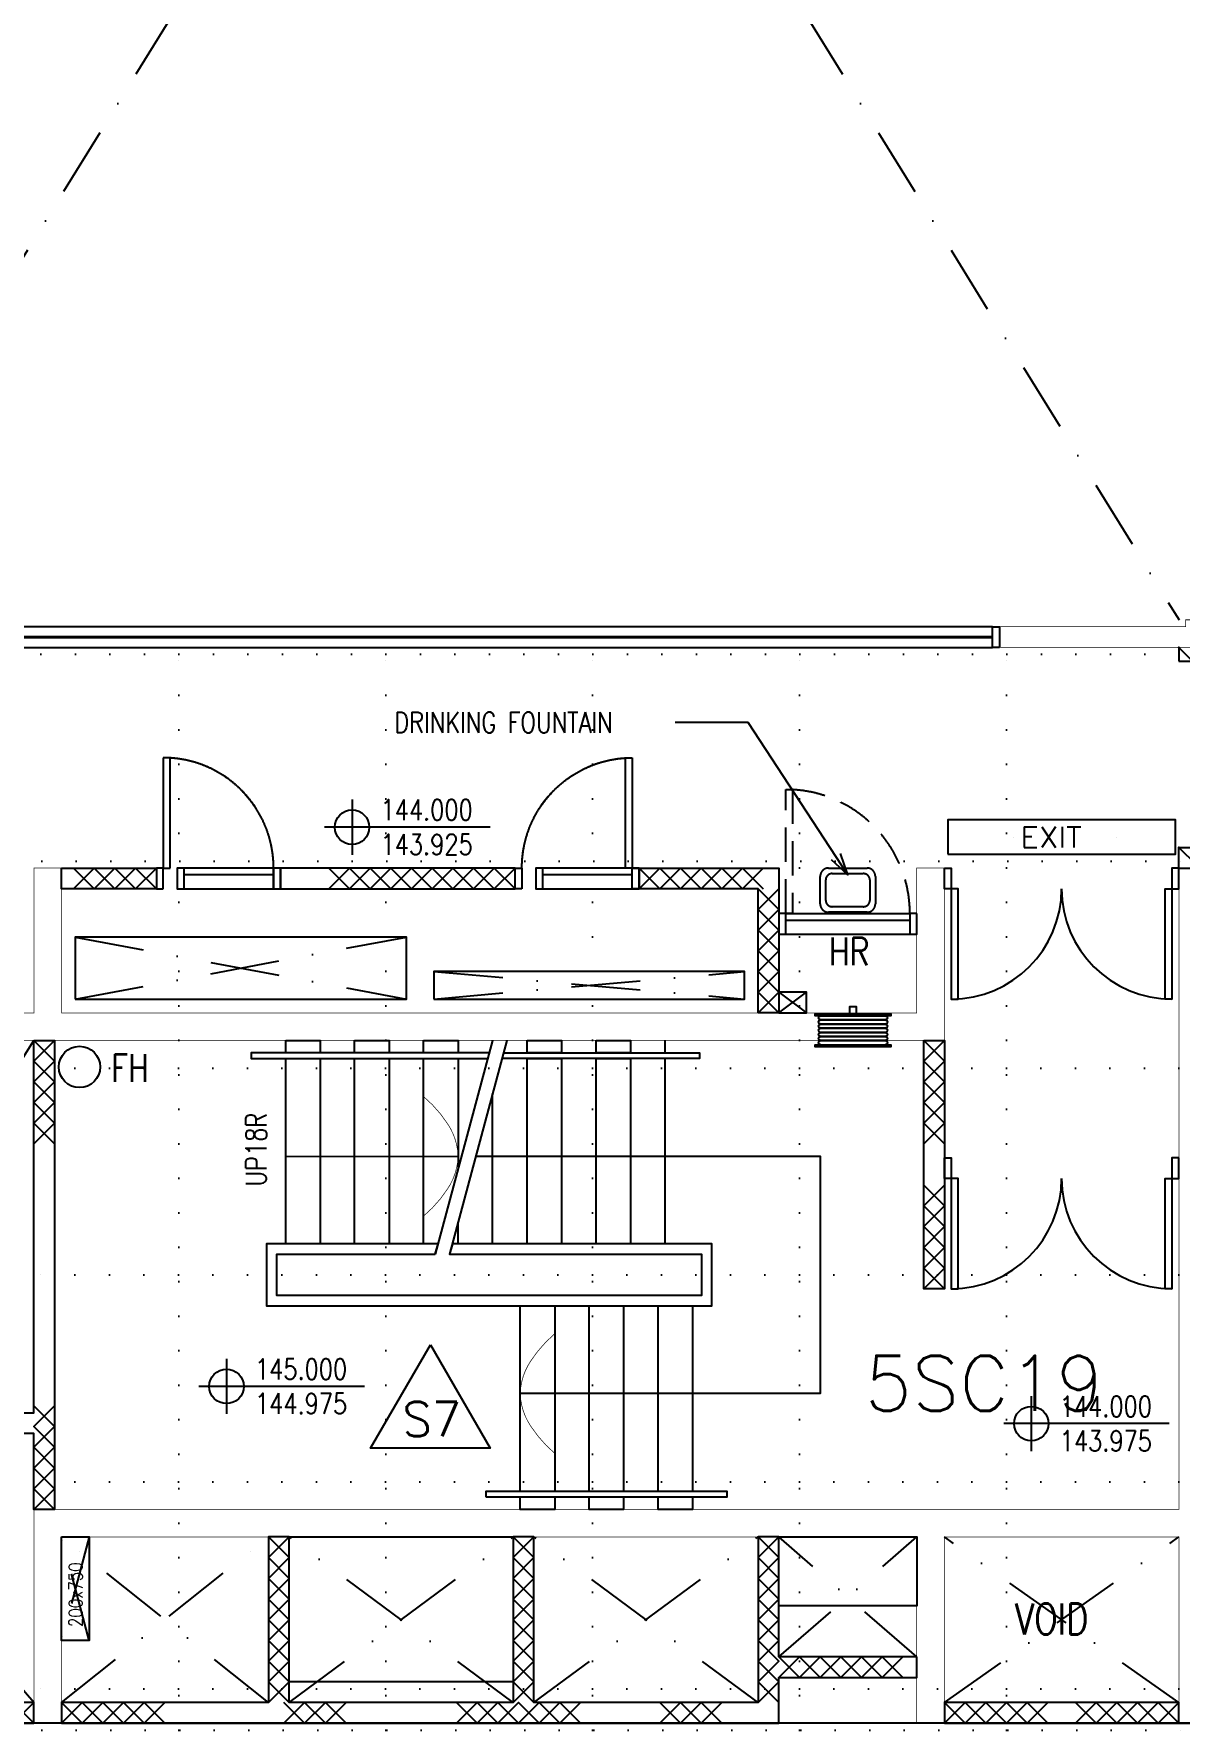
# Model space of a CAD drawing. Extents: x -68523 to 336700, y -113452 to 119396.
# Drawn here: x 176700 to 185009, y -18250 to -5952 of the extents above; entities that cross this region are included whole.
import ezdxf

# ---------------------------------------------------------------- set-up
doc = ezdxf.new("R2010")
doc.units = 0
doc.header["$LTSCALE"] = 1000
doc.header["$MEASUREMENT"] = 0
for name, pattern in [('S3144a$0$DASHDOT', [1, 0.5, -0.25, 0, -0.25]), ('S3144a$0$DOT', [0.25, 0, -0.25]), ('S3144a$0$HIDDEN', [0.375, 0.25, -0.125])]:
    doc.linetypes.add(name, pattern=pattern)
doc.layers.get('0').update_dxf_attribs({"linetype": 'CONTINUOUS'})
for name, color, linetype in [('S3144a$0$-10', 7, 'CONTINUOUS'), ('S3144a$0$-3', 7, 'CONTINUOUS'), ('S3144a$0$-4', 7, 'CONTINUOUS'), ('S3144a$0$11', 14, 'CONTINUOUS'), ('S3144a$0$20', 7, 'CONTINUOUS'), ('S3144a$0$22', 7, 'CONTINUOUS'), ('S3144a$0$23', 7, 'CONTINUOUS'), ('S3144a$0$25', 7, 'CONTINUOUS'), ('S3144a$0$30', 1, 'CONTINUOUS'), ('S3144a$0$34', 7, 'CONTINUOUS'), ('S3144a$0$35', 7, 'CONTINUOUS'), ('S3144a$0$39', 7, 'CONTINUOUS'), ('S3144a$0$4', 7, 'CONTINUOUS'), ('S3144a$0$49', 7, 'CONTINUOUS'), ('S3144a$0$56', 7, 'CONTINUOUS'), ('S3144a$0$GA', 253, 'CONTINUOUS'), ('S3144a$0$ROOM-NO', 4, 'CONTINUOUS')]:
    doc.layers.add(name, color=color, linetype=linetype)
doc.styles.add('S3144a$0$ROMANS', font='romans')
doc.styles.add('S3144a$0$STANDARD', font='SIMPLEX')

# ---------------------------------------------------------------- blocks, each defined once
blk = doc.blocks.new('S3144a$0$ARROW')
at = {"layer": 'S3144a$0$25', "color": 10, "linetype": 'Continuous', "const_width": 0.005}
blk.add_lwpolyline([(-0.433, 0.25, 0.071801), (-0.238084, 0.077755, 0.141961), (0, 0, 0.141961), (0.238084, 0.077755, 0.071801), (0.433, 0.25)], format="xyb", dxfattribs=at)
blk = doc.blocks.new('S3144a$0$D1700B')
at = {"layer": 'S3144a$0$30', "color": 14, "linetype": 'Continuous'}
for points in [[(0, 0), (0.05, 0), (0.05, 0.95), (0.1, 0.95), (0.1, 0.15), (0, 0.15), (0, 0)], [(1.7, 0), (1.65, 0), (1.65, 0.95), (1.6, 0.95), (1.6, 0.15), (1.7, 0.15), (1.7, 0)]]:
    blk.add_lwpolyline(points, dxfattribs=at)
for centre, start, end in [((0.05, 0.15), 0, 90), ((1.650003, 0.15), 90, 180)]:
    blk.add_arc(centre, 0.800001, start, end, dxfattribs=at)
blk = doc.blocks.new('S3144a$0$CHAT15')
at = {"layer": 'S3144a$0$22', "color": 14, "linetype": 'Continuous'}
for points in [[(0, 0), (0.15, 0.15), (0.3, 0), (0.45, 0.15), (0.6, 0), (0.75, 0.15)], [(0, 0.15), (0.15, 0), (0.3, 0.15), (0.45, 0), (0.6, 0.15), (0.75, 0)]]:
    blk.add_lwpolyline(points, dxfattribs=at)
blk = doc.blocks.new('S3144a$0$HAT15')
at = {"layer": 'S3144a$0$22', "color": 14, "linetype": 'Continuous'}
for p, q in [((0, 0), (0.15, 0.15)), ((0, 0.15), (0.15, 0))]:
    blk.add_line(p, q, dxfattribs=at)
blk = doc.blocks.new('S3144a$0$HR')
at = {"layer": 'S3144a$0$56', "linetype": 'Continuous'}
blk.add_lwpolyline([(0.235, 0.275), (-0.275, 0.275), (-0.275, 0.29), (0.275, 0.29), (0.275, 0.275), (0.235, 0.275), (0.245, 0.27), (0.25, 0.26), (0.245, 0.25), (0.245, 0.25), (0.235, 0.245), (-0.235, 0.245), (0.235, 0.245), (0.245, 0.24), (0.25, 0.23), (0.245, 0.22), (0.235, 0.215), (-0.235, 0.215), (0.235, 0.215), (0.245, 0.21), (0.25, 0.2), (0.245, 0.19), (0.235, 0.185), (-0.235, 0.185), (0.235, 0.185), (0.245, 0.18), (0.25, 0.17), (0.245, 0.16), (0.235, 0.155), (-0.235, 0.155), (0.235, 0.155), (0.245, 0.15), (0.25, 0.14), (0.245, 0.13), (0.235, 0.125), (-0.235, 0.125), (0.235, 0.125), (0.245, 0.12), (0.25, 0.11), (0.245, 0.1), (0.235, 0.095), (0.245, 0.09), (0.25, 0.08), (0.245, 0.07), (0.235, 0.065), (0.275, 0.065), (0.275, 0.05), (-0.025, 0.05), (-0.025, 0), (0.025, 0), (0.025, 0.05), (-0.275, 0.05), (-0.275, 0.065), (0.235, 0.065), (-0.235, 0.065), (-0.245, 0.07), (-0.25, 0.08), (-0.245, 0.09), (-0.235, 0.095), (0.235, 0.095), (-0.235, 0.095), (-0.245, 0.1), (-0.25, 0.11), (-0.245, 0.12), (-0.235, 0.125), (-0.245, 0.13), (-0.25, 0.14), (-0.245, 0.15), (-0.235, 0.155), (-0.245, 0.16), (-0.25, 0.17), (-0.245, 0.18), (-0.235, 0.185), (-0.245, 0.19), (-0.25, 0.2), (-0.245, 0.21), (-0.235, 0.215), (-0.245, 0.22), (-0.25, 0.23), (-0.245, 0.24), (-0.235, 0.245), (-0.245, 0.25), (-0.25, 0.26), (-0.245, 0.27), (-0.235, 0.275)], dxfattribs=at)
blk = doc.blocks.new('S3144a$0$CSINK')
at = {"layer": 'S3144a$0$49', "linetype": 'S3144a$0$HIDDEN'}
for p, q in [((0, 0.075), (0, 0.325)), ((0.075, 0.4), (0.425, 0.4)), ((0.11, 0.35), (0.39, 0.35)), ((0.5, 0.325), (0.5, 0.075)), ((0.05, 0.1063), (0.05, 0.2938)), ((0.45, 0.2938), (0.45, 0.1063)), ((0.425, 0), (0.075, 0)), ((0.39, 0.05), (0.11, 0.05))]:
    blk.add_line(p, q, dxfattribs=at)
for points in [[(0.11, 0.350001, 0.03065), (0.102177, 0.34952, 0.030839), (0.094471, 0.348085, 0.030964), (0.08706, 0.345726, 0.031496), (0.08, 0.342465, 0.031724), (0.0735, 0.338394, 0.032492), (0.067574, 0.333526, 0.032773), (0.06242, 0.328016, 0.033593), (0.058039, 0.321876, 0.033855), (0.054579, 0.315297, 0.034491), (0.052045, 0.30831, 0.03465), (0.050517, 0.301101, 0.034891), (0.05, 0.293751)], [(0.450002, 0.293751, 0.034891), (0.449485, 0.301101, 0.03465), (0.447957, 0.30831, 0.034491), (0.445423, 0.315297, 0.033855), (0.441963, 0.321876, 0.033593), (0.437582, 0.328016, 0.032773), (0.432428, 0.333526, 0.032492), (0.426502, 0.338394, 0.031724), (0.420002, 0.342465, 0.031496), (0.412942, 0.345726, 0.030964), (0.405531, 0.348085, 0.030839), (0.397825, 0.34952, 0.03065), (0.390002, 0.350001)], [(0.05, 0.10625, 0.034891), (0.050517, 0.0989, 0.03465), (0.052045, 0.091692, 0.034491), (0.054579, 0.084705, 0.033855), (0.058039, 0.078125, 0.033593), (0.06242, 0.071985, 0.032773), (0.067574, 0.066476, 0.032492), (0.0735, 0.061608, 0.031724), (0.08, 0.057536, 0.031496), (0.08706, 0.054276, 0.030964), (0.094471, 0.051917, 0.030839), (0.102177, 0.050482, 0.03065), (0.11, 0.05)], [(0.390002, 0.05, 0.03065), (0.397825, 0.050482, 0.030839), (0.405531, 0.051917, 0.030964), (0.412942, 0.054276, 0.031496), (0.420002, 0.057536, 0.031724), (0.426502, 0.061608, 0.032492), (0.432428, 0.066476, 0.032773), (0.437582, 0.071985, 0.033593), (0.441963, 0.078125, 0.033855), (0.445423, 0.084705, 0.034491), (0.447957, 0.091692, 0.03465), (0.449485, 0.0989, 0.034891), (0.450002, 0.10625)]]:
    blk.add_lwpolyline(points, format="xyb", dxfattribs=at)
for centre, start, end in [((0.075, 0.325001), 90, 180), ((0.425002, 0.325001), 0, 90), ((0.075, 0.075), 180, 270), ((0.425002, 0.075), 270, 0)]:
    blk.add_arc(centre, 0.075, start, end, dxfattribs=at)
blk = doc.blocks.new('S3144a$0$LEVEL')
at = {"layer": 'S3144a$0$35', "linetype": 'Continuous'}
for p, q in [((0, 0.2), (0, -0.2)), ((1, 0), (-0.2, 0))]:
    blk.add_line(p, q, dxfattribs=at)
blk.add_circle((0, 0), 0.125, dxfattribs=at)
at = {"layer": 'S3144a$0$35', "linetype": 'Continuous', "style": 'S3144a$0$STANDARD', "width": 0.8}
for tag, p in [('TAG2', (0.2063, 0.05)), ('TAG1', (0.2063, -0.2))]:
    blk.add_attdef(tag, p, '', height=0.15, dxfattribs=at)
blk = doc.blocks.new('S3144a$0$H1200')
at = {"layer": 'S3144a$0$22', "color": 14, "linetype": 'Continuous'}
for points in [[(0, 0), (0.15, 0.15), (0.3, 0), (0.45, 0.15), (0.6, 0), (0.75, 0.15), (0.9, 0), (1.05, 0.15), (1.2, 0)], [(0, 0.15), (0.15, 0), (0.3, 0.15), (0.45, 0), (0.6, 0.15), (0.75, 0), (0.9, 0.15), (1.05, 0), (1.2, 0.15)]]:
    blk.add_lwpolyline(points, dxfattribs=at)
blk = doc.blocks.new('S3144a$0$H900')
at = {"layer": 'S3144a$0$22', "color": 14, "linetype": 'Continuous'}
for points in [[(0, 0), (0.15, 0.15), (0.3, 0), (0.45, 0.15), (0.6, 0), (0.75, 0.15), (0.9, 0)], [(0, 0.15), (0.15, 0), (0.3, 0.15), (0.45, 0), (0.6, 0.15), (0.75, 0), (0.9, 0.15)]]:
    blk.add_lwpolyline(points, dxfattribs=at)
blk = doc.blocks.new('S3144a$0$H750')
at = {"layer": 'S3144a$0$22', "color": 14, "linetype": 'Continuous'}
for points in [[(0, 0.15), (0.15, 0), (0.3, 0.15), (0.45, 0), (0.6, 0.15), (0.75, 0)], [(0, 0), (0.15, 0.15), (0.3, 0), (0.45, 0.15), (0.6, 0), (0.75, 0.15)]]:
    blk.add_lwpolyline(points, dxfattribs=at)
blk = doc.blocks.new('S3144a$0$H450')
at = {"layer": 'S3144a$0$22', "color": 14, "linetype": 'Continuous'}
for points in [[(0, 0.15), (0.15, 0), (0.3, 0.15), (0.45, 0)], [(0, 0), (0.15, 0.15), (0.3, 0), (0.45, 0.15)]]:
    blk.add_lwpolyline(points, dxfattribs=at)
blk = doc.blocks.new('S3144a$0$H1350')
at = {"layer": 'S3144a$0$22', "color": 1, "linetype": 'Continuous'}
for points in [[(0, 0), (0.15, 0.15), (0.3, 0), (0.45, 0.15), (0.6, 0), (0.75, 0.15), (0.9, 0), (1.05, 0.15), (1.2, 0), (1.35, 0.15)], [(0, 0.15), (0.15, 0), (0.3, 0.15), (0.45, 0), (0.6, 0.15), (0.75, 0), (0.9, 0.15), (1.05, 0), (1.2, 0.15), (1.35, 0)]]:
    blk.add_lwpolyline(points, dxfattribs=at)
blk = doc.blocks.new('S3144a$0$AP')
at = {"layer": 'S3144a$0$30', "color": 14, "linetype": 'Continuous'}
blk.add_line((0.05, 0.05), (0.7, 0.05), dxfattribs=at)
for points in [[(0, 0), (0.75, 0), (0.75, 0.15), (0, 0.15)], [(0.05, 0), (0.7, 0), (0.7, 0.15), (0.05, 0.15)]]:
    blk.add_lwpolyline(points, close=True, dxfattribs=at)
blk = doc.blocks.new('S3144a$0$H600')
at = {"layer": 'S3144a$0$22', "color": 14, "linetype": 'Continuous'}
for points in [[(0, 0), (0.15, 0.15), (0.3, 0), (0.45, 0.15), (0.6, 0)], [(0, 0.15), (0.15, 0), (0.3, 0.15), (0.45, 0), (0.6, 0.15)]]:
    blk.add_lwpolyline(points, dxfattribs=at)
blk = doc.blocks.new('S3144a$0$D900B')
at = {"layer": 'S3144a$0$30', "linetype": 'S3144a$0$HIDDEN'}
for points in [[(0.05, 0.15), (0.1, 0.15), (0.1, 0.95), (0.05, 0.95)], [(0, 0), (0.05, 0), (0.05, 0.15), (0, 0.15)], [(0.85, 0), (0.9, 0), (0.9, 0.15), (0.85, 0.15)]]:
    blk.add_lwpolyline(points, close=True, dxfattribs=at)
blk.add_arc((0.05, 0.15), 0.8, 0, 90, dxfattribs=at)
blk = doc.blocks.new('S3144a$0$EXIT')
at = {"layer": 'S3144a$0$39', "color": 1, "linetype": 'Continuous'}
blk.add_lwpolyline([(-0.825, -0.25), (0.825, -0.25), (0.825, 0), (-0.825, 0)], close=True, dxfattribs=at)
at = {"layer": 'S3144a$0$39', "color": 1, "linetype": 'S3144a$0$DOT'}
for centre in [(-0.375001, -0.125), (0.375001, -0.125)]:
    blk.add_circle(centre, 0.025, dxfattribs=at)
at = {"layer": 'S3144a$0$39', "color": 1, "linetype": 'Continuous', "style": 'S3144a$0$STANDARD', "width": 1.1}
blk.add_text('EXIT', height=0.15, dxfattribs=at).set_placement((-0.3001, -0.2))

msp = doc.modelspace()

# ---------------------------------------------------------------- linework, layer by layer
at = {"layer": 'S3144a$0$-10', "color": 7, "linetype": 'Continuous'}
msp.add_lwpolyline([(179573.7, -15456.2), (180006.7, -16206.2), (179140.7, -16206.2)], close=True, dxfattribs=at)
at = {"layer": 'S3144a$0$-3', "color": 9, "linetype": 'Continuous'}
for p, q in [((185000, -12000), (185200, -12000)), ((185000, -18200), (185200, -18200))]:
    msp.add_line(p, q, dxfattribs=at)
at = {"layer": 'S3144a$0$-4', "color": 9, "linetype": 'Continuous'}
for p, q in [((185000, -10400), (185000, -10500)), ((185000, -10500), (185200, -10500)), ((185000, -12000), (185000, -11850))]:
    msp.add_line(p, q, dxfattribs=at)
at = {"layer": 'S3144a$0$-4', "color": 9}
msp.add_line((185000, -11850), (185200.1, -11850), dxfattribs=at)
at = {"layer": 'S3144a$0$11', "color": 9, "linetype": 'S3144a$0$DASHDOT'}
for p, q in [((177000.1, -12949.9), (179400.1, -12499.9)), ((177000.1, -12499.9), (179400.1, -12949.9)), ((179600.1, -12949.9), (181850.1, -12749.9)), ((179600.1, -12749.9), (181850.1, -12949.9)), ((182100.1, -12899.9), (182300.1, -13049.9)), ((182100.1, -13049.9), (182300.1, -12899.9)), ((175000, -15949.8), (176700.1, -13249.9)), ((176700.1, -18049.9), (175000, -16099.8)), ((177100.1, -17599.9), (176900.1, -16849.9)), ((177100.1, -16849.9), (176900.1, -17599.9)), ((176900.1, -18049.9), (178400.1, -16849.9)), ((178400.1, -18049.9), (176900.1, -16849.9)), ((180175.1, -18049.9), (178550.1, -16849.9)), ((178550.1, -18049.9), (180175.1, -16849.9)), ((181950.1, -18049.9), (180325.1, -16849.9)), ((180325.1, -18049.9), (181950.1, -16849.9)), ((183100.1, -17719.9), (182100.1, -16849.9)), ((182100.1, -17719.9), (183100.1, -16849.9)), ((183300.1, -18049.9), (185000.1, -16849.9)), ((185000.1, -18049.9), (183300.1, -16849.9))]:
    msp.add_line(p, q, dxfattribs=at)
at = {"layer": 'S3144a$0$11', "color": 9, "linetype": 'Continuous', "const_width": 5}
for points in [[(174800.1, -18199.9), (174800.1, -11999.9), (175000.1, -11999.9), (175000.1, -13049.9), (176700.1, -13049.9), (176700.1, -11999.9), (176900.1, -11999.9), (176900.1, -13049.9), (183100.1, -13049.9), (183100.1, -11999.9), (183300.1, -11999.9), (183300.1, -13249.9), (175000.1, -13249.9), (175000.1, -18199.9)], [(176700.1, -18199.9), (176700.1, -16649.9), (184150.1, -16649.9), (185000.1, -16649.9), (185000.1, -11999.9), (185200.1, -11999.9), (185200.1, -18049.9), (185200.1, -18049.9), (185200.1, -18199.9), (185000.1, -18199.9), (185000.1, -16849.9), (183300.1, -16849.9), (183300.1, -18199.9), (183100.1, -18199.9), (183100.1, -16849.9), (176900.1, -16849.9), (176900.1, -18199.9)]]:
    msp.add_lwpolyline(points, close=True, dxfattribs=at)
at = {"layer": 'S3144a$0$11', "color": 9, "linetype": 'Continuous'}
for points in [[(176900, -11999.8), (177587.5, -11999.8), (177587.5, -12149.9), (176900, -12149.9)], [(178487.5, -12149.9), (180187.6, -12149.9), (180187.6, -11999.9), (178487.5, -11999.9)], [(181950.1, -13049.9), (181950.1, -12149.9), (181087.6, -12149.9), (181087.6, -11999.9), (182100.1, -11999.9), (182100.1, -13049.9)], [(177000.1, -12949.9), (179400.1, -12949.9), (179400.1, -12499.9), (177000.1, -12499.9)], [(179600.1, -12949.9), (181850.1, -12949.9), (181850.1, -12749.9), (179600.1, -12749.9)], [(182100.1, -13049.9), (182300.1, -13049.9), (182300.1, -12899.9), (182100.1, -12899.9)], [(176700.1, -13249.9), (176850.1, -13249.9), (176850.1, -16649.9), (176700.1, -16649.9), (176700, -16099.8), (175000, -16099.8), (175000, -15949.8), (176700, -15949.8)], [(183150.1, -13249.9), (183300.1, -13249.9), (183300.1, -15049.9), (183150.1, -15049.9)], [(176900.1, -16849.9), (177100.1, -16849.9), (177100.1, -17599.9), (176900.1, -17599.9)], [(183100.1, -17719.9), (182100.1, -17719.9), (182100.1, -16849.9), (181950.1, -16849.9), (181950.1, -18049.9), (180325.1, -18049.9), (180325.1, -16849.9), (180175.1, -16849.9), (180175.1, -18049.9), (178550.1, -18049.9), (178550.1, -16849.9), (178400.1, -16849.9), (178400.1, -18049.9), (177275.1, -18049.9), (176900.1, -18049.9), (176900.1, -18199.9), (182100.1, -18199.9), (182100.1, -17869.9), (183100.1, -17869.9)], [(178550.1, -16849.9), (180175.1, -16849.9), (180175.1, -17899.9), (178550.1, -17899.9)], [(182100.1, -16849.9), (183100.1, -16849.9), (183100.1, -17349.9), (182100.1, -17349.9)], [(175000.1, -18199.9), (176700.1, -18199.9), (176700.1, -18049.9), (175000.1, -18049.9)], [(183300.1, -18199.9), (185000.1, -18199.9), (185000.1, -18049.9), (183300.1, -18049.9)]]:
    msp.add_lwpolyline(points, close=True, dxfattribs=at)
at = {"layer": 'S3144a$0$20', "color": 9, "linetype": 'Continuous'}
for p, q in [((185000, -10400), (185100, -10500)), ((185000, -11850), (185125, -11975))]:
    msp.add_line(p, q, dxfattribs=at)
at = {"layer": 'S3144a$0$20', "color": 9, "linetype": 'Continuous', "const_width": 5}
msp.add_lwpolyline([(183699.6, -10399.8), (185200.1, -10399.8), (185200.1, -10249.7), (185200.1, -10200), (185049.6, -10200), (185049.6, -10249.7), (183699.6, -10249.7)], close=True, dxfattribs=at)
at = {"layer": 'S3144a$0$20', "color": 9, "linetype": 'Continuous'}
for p in [(185000, -10400), (185000, -11850)]:
    msp.add_point(p, dxfattribs=at)
at = {"layer": 'S3144a$0$23', "color": 9, "linetype": 'S3144a$0$DASHDOT'}
for p, q in [((174949.6, 6100.1), (185001.1, -10199.9)), ((185051.1, 6100.1), (175000.1, -10199.9))]:
    msp.add_line(p, q, dxfattribs=at)
at = {"layer": 'S3144a$0$23', "color": 9, "linetype": 'Continuous'}
for points in [[(183649.6, -10249.7), (176349.8, -10249.7), (176349.8, -10319.7), (183649.6, -10319.7)], [(183649.6, -10329.8), (176349.8, -10329.8), (176349.8, -10399.7), (183649.6, -10399.7)], [(183699.6, -10399.7), (183649.6, -10399.7), (183649.6, -10249.7), (183699.6, -10249.7)]]:
    msp.add_lwpolyline(points, close=True, dxfattribs=at)
at = {"layer": 'S3144a$0$25', "color": 9, "linetype": 'Continuous'}
for p, q in [((180025.1, -13249.9), (179609.8, -14799.9)), ((180128.5, -13249.9), (179713.2, -14799.9)), ((181275.1, -13339.9), (181275.1, -13249.9)), ((179525.1, -14724.9), (179525.1, -13379.9)), ((179775.1, -13379.9), (179775.1, -14183)), ((181275.1, -14724.9), (181275.1, -13379.9)), ((180025.1, -14724.9), (180025.1, -13635.9)), ((178525.1, -14090), (179775.1, -14089.9)), ((179775.1, -14724.9), (179775.1, -14568.9))]:
    msp.add_line(p, q, dxfattribs=at)
for points in [[(178525.1, -13249.9), (178775.1, -13249.9), (178775.1, -13339.9), (178525.1, -13339.9)], [(179025.1, -13249.9), (179275.1, -13249.9), (179275.1, -13339.9), (179025.1, -13339.9)], [(179525.1, -13249.9), (179775.1, -13249.9), (179775.1, -13339.9), (179525.1, -13339.9)], [(180275.1, -13249.9), (180525.1, -13249.9), (180525.1, -13339.9), (180275.1, -13339.9)], [(180775.1, -13249.9), (181025.1, -13249.9), (181025.1, -13339.9), (180775.1, -13339.9)], [(178525.1, -13379.9), (178775.1, -13379.9), (178775.1, -14724.9), (178525.1, -14724.9)], [(179025.1, -13379.9), (179275.1, -13379.9), (179275.1, -14724.9), (179025.1, -14724.9)], [(180275.1, -13379.9), (180525.1, -13379.9), (180525.1, -14724.9), (180275.1, -14724.9)], [(180775.1, -13379.9), (181025.1, -13379.9), (181025.1, -14724.9), (180775.1, -14724.9)], [(179609.8, -14799.9), (179629.9, -14724.9), (178385.1, -14724.9), (178385.1, -15174.9), (181615.1, -15174.9), (181615.1, -14724.9), (179733.3, -14724.9), (179713.2, -14799.9), (181540.1, -14799.9), (181540.1, -15099.9), (178460.1, -15099.9), (178460.1, -14799.9)], [(180225.1, -15174.9), (180475.1, -15174.9), (180475.1, -16519.9), (180225.1, -16519.9)], [(180725.1, -15174.9), (180975.1, -15174.9), (180975.1, -16519.9), (180725.1, -16519.9)], [(181225.1, -15174.9), (181475.1, -15174.9), (181475.1, -16519.9), (181225.1, -16519.9)], [(179975.1, -16559.9), (181725.1, -16559.9), (181725.1, -16519.9), (179975.1, -16519.9)], [(180225.1, -16559.9), (180475.1, -16559.9), (180475.1, -16649.9), (180225.1, -16649.9)], [(180725.1, -16559.9), (180975.1, -16559.9), (180975.1, -16649.9), (180725.1, -16649.9)], [(181225.1, -16559.9), (181475.1, -16559.9), (181475.1, -16649.9), (181225.1, -16649.9)]]:
    msp.add_lwpolyline(points, close=True, dxfattribs=at)
for points in [[(180001, -13339.9), (178275.1, -13339.9), (178275.1, -13379.9), (179990.3, -13379.9)], [(180104.4, -13339.9), (181525.1, -13339.9), (181525.1, -13379.9), (180093.7, -13379.9)], [(179903.5, -14089.8), (182400.1, -14089.5), (182400.1, -15809.7), (180225.1, -15810)]]:
    msp.add_lwpolyline(points, dxfattribs=at)
at = {"layer": 'S3144a$0$30', "linetype": 'S3144a$0$HIDDEN'}
for p, q in [((177687.5, -11199.9), (177637.5, -11199.9)), ((177637.5, -11199.9), (177637.5, -11999.9)), ((177687.5, -11999.9), (177687.5, -11199.9)), ((180987.6, -11999.9), (180987.6, -11199.9)), ((180987.6, -11199.9), (181037.6, -11199.9)), ((181037.6, -11199.9), (181037.6, -11999.9)), ((177637.5, -11999.9), (177587.5, -11999.9)), ((177587.5, -11999.9), (177587.5, -12149.9)), ((177637.5, -12149.9), (177637.5, -11999.9)), ((177637.5, -11999.9), (177687.5, -11999.9)), ((178487.5, -11999.9), (178437.5, -11999.9)), ((178437.5, -11999.9), (178437.5, -12149.9)), ((178487.5, -12149.9), (178487.5, -11999.9)), ((180187.6, -12149.9), (180187.6, -11999.9)), ((180187.6, -11999.9), (180237.6, -11999.9)), ((180237.6, -11999.9), (180237.6, -12149.9)), ((181037.6, -11999.9), (180987.6, -11999.9)), ((181037.6, -12149.9), (181037.6, -11999.9)), ((181037.6, -11999.9), (181087.6, -11999.9)), ((181087.6, -11999.9), (181087.6, -12149.9)), ((177587.5, -12149.9), (177637.5, -12149.9)), ((178437.5, -12149.9), (178487.5, -12149.9)), ((180237.6, -12149.9), (180187.6, -12149.9)), ((181087.6, -12149.9), (181037.6, -12149.9))]:
    msp.add_line(p, q, dxfattribs=at)
at = {"layer": 'S3144a$0$30', "color": 14, "linetype": 'Continuous'}
for p, q in [((183300.1, -11999.9), (183350.1, -11999.9)), ((183300.1, -12149.9), (183300.1, -11999.9)), ((183350.1, -11999.9), (183350.1, -12949.9)), ((185000.1, -11999.9), (184950.1, -11999.9)), ((184950.1, -11999.9), (184950.1, -12949.9)), ((185000.1, -12149.9), (185000.1, -11999.9)), ((183400.1, -12149.9), (183300.1, -12149.9)), ((183400.1, -12949.9), (183400.1, -12149.9)), ((184900.1, -12949.9), (184900.1, -12149.9)), ((184900.1, -12149.9), (185000.1, -12149.9)), ((183350.1, -12949.9), (183400.1, -12949.9)), ((184950.1, -12949.9), (184900.1, -12949.9)), ((183300.1, -14099.9), (183350.1, -14099.9)), ((183300.1, -14249.9), (183300.1, -14099.9)), ((183350.1, -14099.9), (183350.1, -15049.9)), ((185000.1, -14099.9), (184950.1, -14099.9)), ((184950.1, -14099.9), (184950.1, -15049.9)), ((185000.1, -14249.9), (185000.1, -14099.9)), ((183400.1, -14249.9), (183300.1, -14249.9)), ((183400.1, -15049.9), (183400.1, -14249.9)), ((184900.1, -15049.9), (184900.1, -14249.9)), ((184900.1, -14249.9), (185000.1, -14249.9)), ((183350.1, -15049.9), (183400.1, -15049.9)), ((184950.1, -15049.9), (184900.1, -15049.9))]:
    msp.add_line(p, q, dxfattribs=at)
at = {"layer": 'S3144a$0$30', "color": 9, "linetype": 'Continuous'}
msp.add_line((182150.1, -12479.9), (183050.1, -12479.9), dxfattribs=at)
at = {"layer": 'S3144a$0$30', "color": 9, "linetype": 'S3144a$0$HIDDEN'}
msp.add_lwpolyline([(182150.1, -12329.9), (182150.1, -11429.9), (182200.1, -11429.9), (182200.1, -12329.9)], close=True, dxfattribs=at)
at = {"layer": 'S3144a$0$30', "color": 9, "linetype": 'Continuous'}
for points in [[(182150.1, -12329.9), (182100.1, -12329.9), (182100.1, -12479.9), (182150.1, -12479.9)], [(182150.1, -12329.9), (183050.1, -12329.9), (183050.1, -12379.9), (182150.1, -12379.9)], [(183100.1, -12329.9), (183050.1, -12329.9), (183050.1, -12479.9), (183100.1, -12479.9)]]:
    msp.add_lwpolyline(points, close=True, dxfattribs=at)
at = {"layer": 'S3144a$0$30', "color": 9, "linetype": 'S3144a$0$HIDDEN'}
msp.add_arc((182150.1, -12329.9), 900, 0, 90, dxfattribs=at)
at = {"layer": 'S3144a$0$30', "linetype": 'S3144a$0$HIDDEN'}
msp.add_ellipse((177637.5, -11999.9), major_axis=(565.7, 565.7), ratio=1, start_param=5.4977871, end_param=7.0685835, dxfattribs=at)
at = {"layer": 'S3144a$0$30', "linetype": 'S3144a$0$HIDDEN', "extrusion": (0, 0, -1)}
msp.add_ellipse((181037.6, -11999.9), major_axis=(-565.7, 565.7), ratio=1, start_param=5.4977871, end_param=7.0685835, dxfattribs=at)
at = {"layer": 'S3144a$0$30', "color": 14, "linetype": 'Continuous'}
for centre, major_axis in [((183350.1, -12149.9), (-565.7, 565.7)), ((184950.1, -12149.9), (565.7, 565.7)), ((183350.1, -14249.9), (-565.7, 565.7)), ((184950.1, -14249.9), (565.7, 565.7))]:
    msp.add_ellipse(centre, major_axis=major_axis, ratio=1, start_param=2.3561945, end_param=3.9269908, dxfattribs=at)
at = {"layer": 'S3144a$0$4', "linetype": 'S3144a$0$DOT'}
for p, q in [((174749.6, -10449.8), (185249.6, -10449.8)), ((174749.6, -10449.8), (185249.6, -10449.8)), ((177750, -18250), (177750, -10450)), ((177750, -18250), (177750, -10450)), ((179250, -18250), (179250, -10450)), ((179250, -18250), (179250, -10450)), ((180750, -18250), (180750, -10450)), ((180750, -18250), (180750, -10450)), ((182250, -18250), (182250, -10450)), ((182250, -18250), (182250, -10450)), ((183750, -18250), (183750, -10450)), ((183750, -18250), (183750, -10450)), ((161250, -11950), (185250, -11950)), ((161250, -11950), (185250, -11950)), ((185250, -13450), (176700.1, -13450)), ((185250, -13450), (176700.1, -13450)), ((185250, -14950), (176700.1, -14950)), ((185250, -14950), (176700.1, -14950)), ((185250, -16450), (176700.1, -16450)), ((185250, -16450), (176700.1, -16450)), ((185250, -17950), (176700.1, -17950)), ((185250, -17950), (176700.1, -17950)), ((161250, -18250), (185250, -18250)), ((161250, -18250), (185250, -18250))]:
    msp.add_line(p, q, dxfattribs=at)
at = {"layer": 'S3144a$0$49', "color": 9, "linetype": 'Continuous'}
for p, q in [((181877.3, -10943.8), (181349.5, -10943.8)), ((182599.9, -12049.9), (181877.3, -10943.8))]:
    msp.add_line(p, q, dxfattribs=at)
msp.add_lwpolyline([(182478.9, -11937.8), (182599.9, -12049.9), (182545.9, -11894.1)], dxfattribs=at)
at = {"layer": 'S3144a$0$56', "color": 9, "linetype": 'Continuous'}
msp.add_circle((177030.4, -13441.9), 150, dxfattribs=at)
at = {"layer": 'S3144a$0$GA', "color": 9}
msp.add_lwpolyline([(198075, -17744.9), (198075, -18199.9), (161925.2, -18199.9), (161925.2, -17643.7)], dxfattribs=at)

# ---------------------------------------------------------------- block references
at = {"color": 9, "zscale": 1000}
for name, p, xscale, yscale in [('S3144a$0$D900B', (177587.5, -12149.9), 999.9979999999999, 999.9979999999999), ('S3144a$0$EXIT', (184150.1, -11649.9), 999.9979999999999, 999.9979999999999), ('S3144a$0$EXIT', (184150.1, -11649.9), 999.9979999999923, 999.9979999999923), ('S3144a$0$H1350', (178837.6, -12149.9), 999.9979999999999, 999.9979999999999), ('S3144a$0$H1350', (178837.6, -12149.9), 999.9979999999923, 999.9979999999923), ('S3144a$0$H900', (181087.6, -12149.9), 999.9979999999999, 999.9979999999999), ('S3144a$0$H900', (181087.6, -12149.9), 999.9979999999923, 999.9979999999923), ('S3144a$0$HAT15', (181950.1, -12749.9), 999.9979999999999, 999.9979999999999), ('S3144a$0$HAT15', (181950.1, -12749.9), 999.9979999999923, 999.9979999999923), ('S3144a$0$H900', (182100.1, -17869.9), 999.9979999999999, 999.9979999999999), ('S3144a$0$H900', (182100.1, -17869.9), 999.9979999999923, 999.9979999999923), ('S3144a$0$H750', (176900.1, -18199.9), 999.9979999999999, 999.9979999999999), ('S3144a$0$H750', (176900.1, -18199.9), 999.9979999999923, 999.9979999999923), ('S3144a$0$H900', (179762.6, -18199.9), 999.9979999999999, 999.9979999999999), ('S3144a$0$H900', (179762.6, -18199.9), 999.9979999999923, 999.9979999999923), ('S3144a$0$H450', (181237.6, -18199.9), 999.9979999999999, 999.9979999999999), ('S3144a$0$H450', (181237.6, -18199.9), 999.9979999999923, 999.9979999999923), ('S3144a$0$CHAT15', (183300.1, -18199.9), 999.9979999999999, 999.9979999999999), ('S3144a$0$CHAT15', (183300.1, -18199.9), 999.9979999999923, 999.9979999999923)]:
    msp.add_blockref(name, p, dxfattribs=dict(at, xscale=xscale, yscale=yscale))
for name, p, xscale, yscale, rotation in [('S3144a$0$D900B', (181087.6, -12149.9), 999.9979999999999, -999.9979999999999, 180), ('S3144a$0$H600', (177587.5, -11999.8), 999.9979999999999, 999.9979999999999, 180), ('S3144a$0$H600', (177587.5, -11999.8), 999.9979999999923, 999.9979999999923, 180), ('S3144a$0$AP', (178487.5, -11999.9), 999.9979999999999, 999.9979999999999, 180), ('S3144a$0$AP', (178487.5, -11999.9), 999.9979999999923, 999.9979999999923, 180), ('S3144a$0$AP', (181087.6, -11999.9), 999.9979999999999, 999.9979999999999, 180), ('S3144a$0$AP', (181087.6, -11999.9), 999.9979999999923, 999.9979999999923, 180), ('S3144a$0$CSINK', (182799.9, -11999.9), 799.9970000000001, 799.9970000000001, 180), ('S3144a$0$CSINK', (182799.9, -11999.9), 799.997000000003, 799.997000000003, 180), ('S3144a$0$D1700B', (185000.1, -11999.9), 999.9979999999999, 999.9979999999999, 180), ('S3144a$0$H900', (182100.1, -13049.9), 999.9979999999999, 999.9979999999999, 90), ('S3144a$0$H900', (182100.1, -13049.9), 999.9979999999996, 999.9979999999996, 90), ('S3144a$0$HR', (182637.5, -13006), 999.9979999999999, 999.9979999999999, 180), ('S3144a$0$HR', (182637.5, -13006), 999.9979999999923, 999.9979999999923, 180), ('S3144a$0$CHAT15', (176700.1, -13249.9), 999.9979999999999, 999.9979999999999, 270), ('S3144a$0$CHAT15', (176700.1, -13249.9), 999.9979999999996, 999.9979999999996, 270), ('S3144a$0$CHAT15', (183150.1, -13249.9), 999.9979999999999, 999.9979999999999, 270), ('S3144a$0$CHAT15', (183150.1, -13249.9), 999.9979999999996, 999.9979999999996, 270), ('S3144a$0$ARROW', (179775.1, -14089.9), 999.9979999999999, 999.9979999999999, 90), ('S3144a$0$ARROW', (179775.1, -14089.9), 999.9979999999996, 999.9979999999996, 90), ('S3144a$0$D1700B', (185000.1, -14099.9), 999.9979999999999, 999.9979999999999, 180), ('S3144a$0$CHAT15', (183300.1, -15049.9), 999.9979999999999, 999.9979999999999, 90), ('S3144a$0$CHAT15', (183300.1, -15049.9), 999.9979999999996, 999.9979999999996, 90), ('S3144a$0$ARROW', (180225.1, -15810), 999.9979999999999, 999.9979999999999, 270), ('S3144a$0$ARROW', (180225.1, -15810), 999.9979999999996, 999.9979999999996, 270), ('S3144a$0$CHAT15', (176850.1, -16649.9), 999.9979999999999, 999.9979999999999, 90), ('S3144a$0$CHAT15', (176850.1, -16649.9), 999.9979999999996, 999.9979999999996, 90), ('S3144a$0$H1200', (178550.1, -18049.9), 999.9979999999999, 999.9979999999999, 90), ('S3144a$0$H1200', (178550.1, -18049.9), 999.9979999999996, 999.9979999999996, 90), ('S3144a$0$H1200', (180325.1, -18049.9), 999.9979999999999, 999.9979999999999, 90), ('S3144a$0$H1200', (180325.1, -18049.9), 999.9979999999996, 999.9979999999996, 90), ('S3144a$0$H1200', (182100.1, -18049.9), 999.9979999999999, 999.9979999999999, 90), ('S3144a$0$H1200', (182100.1, -18049.9), 999.9979999999996, 999.9979999999996, 90), ('S3144a$0$CHAT15', (176700.1, -18049.9), 999.9979999999999, 999.9979999999999, 180), ('S3144a$0$CHAT15', (176700.1, -18049.9), 999.9979999999923, 999.9979999999923, 180), ('S3144a$0$H450', (178962.6, -18049.9), 999.9979999999999, 999.9979999999999, 180), ('S3144a$0$H450', (178962.6, -18049.9), 999.9979999999923, 999.9979999999923, 180), ('S3144a$0$CHAT15', (185000.1, -18049.9), 999.9979999999999, 999.9979999999999, 180), ('S3144a$0$CHAT15', (185000.1, -18049.9), 999.9979999999923, 999.9979999999923, 180)]:
    msp.add_blockref(name, p, dxfattribs=dict(at, xscale=xscale, yscale=yscale, rotation=rotation))
at = {"xscale": 999.9979999999999, "yscale": 999.9979999999999, "zscale": 1000}
for p, values in [((179006.4, -11703.6), {'TAG1': '143.925', 'TAG2': '144.000'}), ((178095.9, -15758.1), {'TAG1': '144.975', 'TAG2': '145.000'}), ((183930, -16028), {'TAG1': '143.975', 'TAG2': '144.000'})]:
    msp.add_blockref('S3144a$0$LEVEL', p, dxfattribs=at).add_auto_attribs(values)

# ---------------------------------------------------------------- texts
at = {"layer": 'S3144a$0$-10', "color": 1, "linetype": 'Continuous', "style": 'S3144a$0$ROMANS'}
msp.add_text('S7', height=249.9, dxfattribs=at).set_placement((179370.3, -16120))
at = {"layer": 'S3144a$0$11', "color": 9, "linetype": 'Continuous', "style": 'S3144a$0$STANDARD', "width": 0.8}
msp.add_text('200x750', height=100, rotation=90, dxfattribs=at).set_placement((177052.3, -17503.2))
at = {"layer": 'S3144a$0$25', "color": 9, "linetype": 'Continuous', "style": 'S3144a$0$STANDARD', "width": 0.8}
msp.add_text('UP18R', height=150, rotation=90, dxfattribs=at).set_placement((178386.1, -14308.5))
at = {"layer": 'S3144a$0$34', "color": 9, "linetype": 'Continuous', "style": 'S3144a$0$STANDARD', "width": 0.8}
msp.add_text('VOID', height=225, dxfattribs=at).set_placement((183812.1, -17556.3))
at = {"layer": 'S3144a$0$49', "color": 9, "linetype": 'Continuous', "style": 'S3144a$0$STANDARD', "width": 0.8}
msp.add_text('DRINKING FOUNTAIN', height=150, dxfattribs=at).set_placement((179311.5, -11018.5))
at = {"layer": 'S3144a$0$56', "color": 9, "linetype": 'Continuous', "style": 'S3144a$0$STANDARD', "width": 0.8}
for s, p in [('HR', (182461.6, -12704.4)), ('FH', (177258.3, -13549.9))]:
    msp.add_text(s, height=200, dxfattribs=at).set_placement(p)
at = {"layer": 'S3144a$0$ROOM-NO', "color": 9, "style": 'S3144a$0$STANDARD'}
msp.add_text('5SC19', height=400, dxfattribs=at).set_placement((182722.2, -15936.2))

doc.saveas('drawing.dxf')
